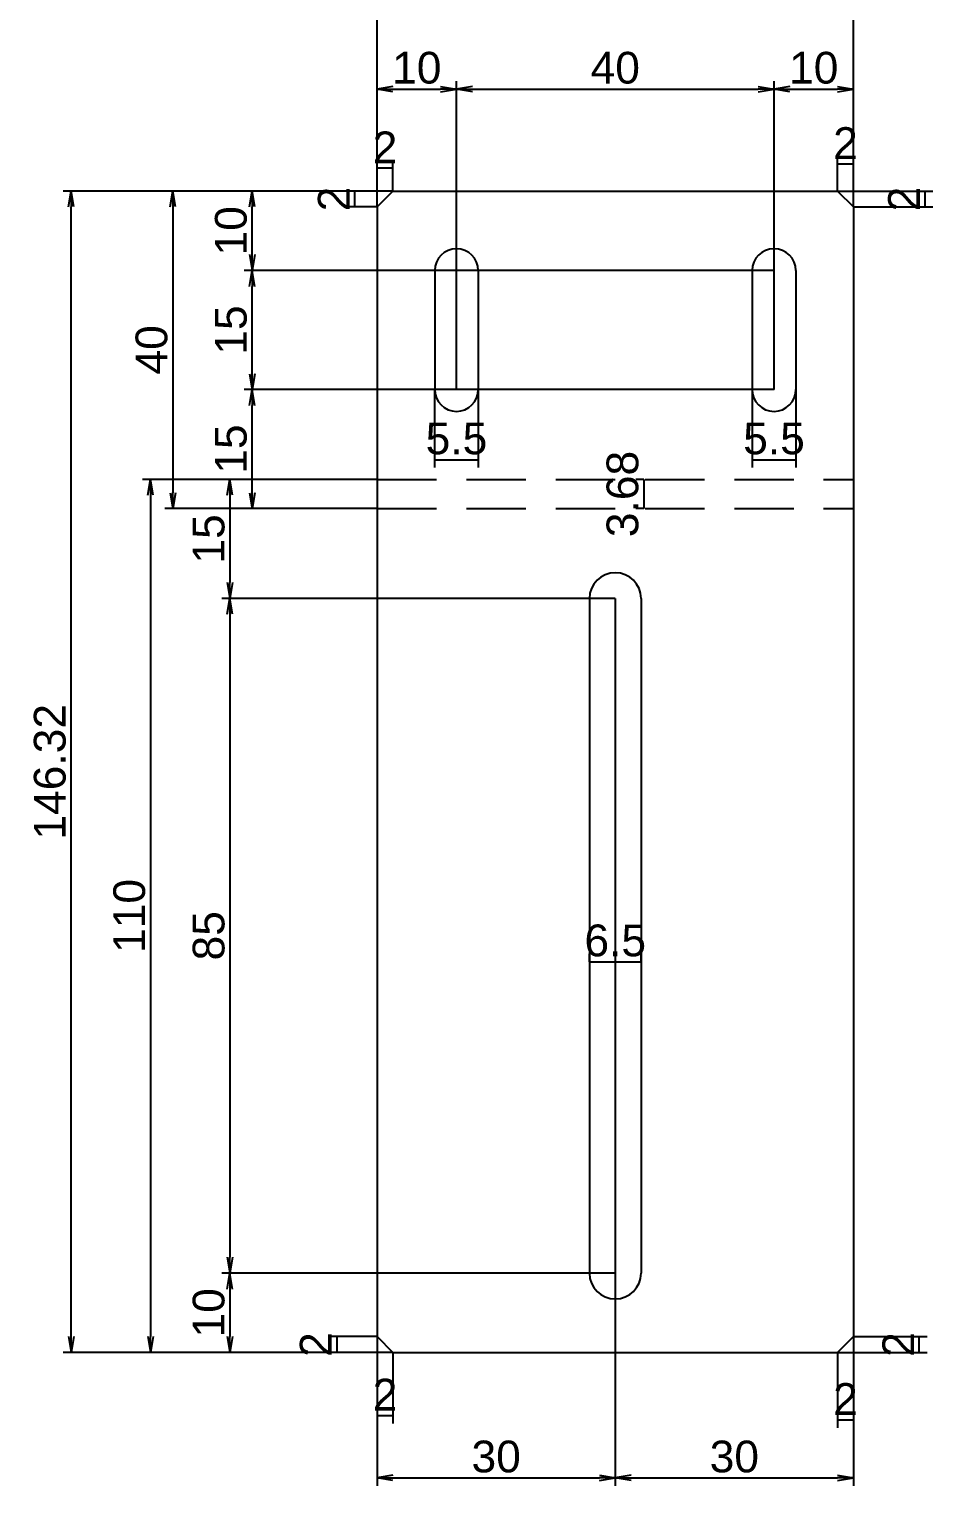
# Model space of a CAD drawing. Header units: inches. Extents: x -821 to 727, y -1701 to 746.
# Drawn here: x -99.1 to 14.7, y 392.7 to 576.3 of the extents above; entities that cross this region are included whole.
import ezdxf

# ---------------------------------------------------------------- set-up
doc = ezdxf.new("R2010")
doc.units = ezdxf.units.IN
doc.header["$LTSCALE"] = 15
doc.header["$MEASUREMENT"] = 0
doc.header["$PDMODE"] = 3
doc.header["$PDSIZE"] = 5
doc.linetypes.add('DASHED', pattern=[0.75, 0.5, -0.25])
doc.layers.add('DIM', color=5, linetype='Continuous', lineweight=13)
doc.styles.get("Standard").update_dxf_attribs({"font": 'arial.ttf'})
doc.dimstyles.new('DIM', dxfattribs={"dimscale": 1.5, "dimtxt": 4, "dimasz": 2, "dimexe": 1, "dimexo": 0, "dimtad": 1, "dimdsep": 46, "dimtxsty": 'Standard', "dimblk": 'OPEN', "dimcen": 0, "dimclrd": 5, "dimclre": 5, "dimclrt": 2, "dimazin": 2, "dimtfac": 1, "dimtix": 1, "dimtmove": 0, "dimatfit": 3, "dimldrblk": 'OPEN', "dimfxl": 1, "dimtolj": 1, "dimtzin": 0, "dimlwd": 25, "dimlwe": 25, "dimarcsym": 0})

# ---------------------------------------------------------------- blocks, each defined once
blk = doc.blocks.new('*D58')
at = {"layer": 'Defpoints', "color": 0, "transparency": 16777216}
for p in [(-55.26, 558.73), (-53.26, 555.85), (-55.26, 553.85)]:
    blk.add_point(p, dxfattribs=at)
at = {"layer": 'DIM', "color": 5, "lineweight": 25, "transparency": 16777216}
for p, q in [((-55.26, 553.85), (-55.26, 559.73)), ((-53.26, 558.73), (-55.26, 558.73)), ((-53.26, 555.85), (-53.26, 559.73))]:
    blk.add_line(p, q, dxfattribs=at)
at = {"layer": 'DIM', "color": 2, "transparency": 16777216, "insert": (-54.26, 561.36), "char_height": 4, "attachment_point": 5}
blk.add_mtext('\\A1;2', dxfattribs=at)
blk = doc.blocks.new('_Open')
at = {"color": 0, "linetype": 'Continuous', "lineweight": -2}
for p, q in [((-1, 0.167), (0, 0)), ((-1, -0.167), (0, 0)), ((0, 0), (-1, 0))]:
    blk.add_line(p, q, dxfattribs=at)
blk = doc.blocks.new('*D59')
at = {"layer": 'Defpoints', "color": 0, "transparency": 16777216}
for p in [(-53.26, 555.85), (-58.09, 553.85), (-55.26, 553.85)]:
    blk.add_point(p, dxfattribs=at)
at = {"layer": 'DIM', "color": 5, "lineweight": 25, "transparency": 16777216}
for p, q in [((-53.26, 555.85), (-59.09, 555.85)), ((-58.09, 555.85), (-58.09, 553.85)), ((-55.26, 553.85), (-59.09, 553.85))]:
    blk.add_line(p, q, dxfattribs=at)
at = {"layer": 'DIM', "color": 2, "transparency": 16777216, "insert": (-60.72, 554.85), "char_height": 4, "attachment_point": 5, "rotation": 90}
blk.add_mtext('\\A1;2', dxfattribs=at)
blk = doc.blocks.new('*D60')
at = {"layer": 'Defpoints', "color": 0, "transparency": 16777216}
for p in [(4.74, 559.27), (2.74, 555.85), (4.74, 553.85)]:
    blk.add_point(p, dxfattribs=at)
at = {"layer": 'DIM', "color": 5, "lineweight": 25, "transparency": 16777216}
for p, q in [((2.74, 555.85), (2.74, 560.27)), ((4.74, 553.85), (4.74, 560.27)), ((2.74, 559.27), (4.74, 559.27))]:
    blk.add_line(p, q, dxfattribs=at)
at = {"layer": 'DIM', "color": 2, "transparency": 16777216, "insert": (3.74, 561.9), "char_height": 4, "attachment_point": 5}
blk.add_mtext('\\A1;2', dxfattribs=at)
blk = doc.blocks.new('*D61')
at = {"layer": 'Defpoints', "color": 0, "transparency": 16777216}
for p in [(2.74, 555.85), (4.74, 553.85), (13.75, 553.85)]:
    blk.add_point(p, dxfattribs=at)
at = {"layer": 'DIM', "color": 5, "lineweight": 25, "transparency": 16777216}
for p, q in [((2.74, 555.85), (14.75, 555.85)), ((13.75, 555.85), (13.75, 553.85)), ((4.74, 553.85), (14.75, 553.85))]:
    blk.add_line(p, q, dxfattribs=at)
at = {"layer": 'DIM', "color": 2, "transparency": 16777216, "insert": (11.11, 554.85), "char_height": 4, "attachment_point": 5, "rotation": 90}
blk.add_mtext('\\A1;2', dxfattribs=at)
blk = doc.blocks.new('*D62')
at = {"layer": 'Defpoints', "color": 0, "transparency": 16777216}
for p in [(-48.01, 530.85), (-42.51, 530.85), (-42.51, 522.01)]:
    blk.add_point(p, dxfattribs=at)
at = {"layer": 'DIM', "color": 5, "lineweight": 25, "transparency": 16777216}
for p, q in [((-48.01, 530.85), (-48.01, 521.01)), ((-42.51, 530.85), (-42.51, 521.01)), ((-48.01, 522.01), (-42.51, 522.01))]:
    blk.add_line(p, q, dxfattribs=at)
at = {"layer": 'DIM', "color": 2, "transparency": 16777216, "insert": (-45.26, 524.67), "char_height": 4, "attachment_point": 5}
blk.add_mtext('\\A1;5.5', dxfattribs=at)
blk = doc.blocks.new('*D63')
at = {"layer": 'Defpoints', "color": 0, "transparency": 16777216}
for p in [(-8.01, 530.85), (-2.51, 530.85), (-2.51, 522.01)]:
    blk.add_point(p, dxfattribs=at)
at = {"layer": 'DIM', "color": 5, "lineweight": 25, "transparency": 16777216}
for p, q in [((-8.01, 530.85), (-8.01, 521.01)), ((-2.51, 530.85), (-2.51, 521.01)), ((-8.01, 522.01), (-2.51, 522.01))]:
    blk.add_line(p, q, dxfattribs=at)
at = {"layer": 'DIM', "color": 2, "transparency": 16777216, "insert": (-5.26, 524.67), "char_height": 4, "attachment_point": 5}
blk.add_mtext('\\A1;5.5', dxfattribs=at)
blk = doc.blocks.new('*D64')
at = {"layer": 'Defpoints', "color": 0, "transparency": 16777216}
for p in [(-70.99, 530.85), (-5.26, 530.85), (-55.26, 515.85)]:
    blk.add_point(p, dxfattribs=at)
at = {"layer": 'DIM', "color": 5, "lineweight": 25, "transparency": 16777216}
for p, q in [((-5.26, 530.85), (-71.99, 530.85)), ((-70.99, 517.85), (-70.99, 528.85)), ((-55.26, 515.85), (-71.99, 515.85))]:
    blk.add_line(p, q, dxfattribs=at)
at = {"layer": 'DIM', "color": 5, "lineweight": 25, "transparency": 16777216, "xscale": 2, "yscale": 2, "zscale": 2}
for p, rotation in [((-70.99, 530.85), 90), ((-70.99, 515.85), 270)]:
    blk.add_blockref('_Open', p, dxfattribs=dict(at, rotation=rotation))
at = {"layer": 'DIM', "color": 2, "transparency": 16777216, "insert": (-73.66, 523.35), "char_height": 4, "attachment_point": 5, "rotation": 90}
blk.add_mtext('\\A1;15', dxfattribs=at)
blk = doc.blocks.new('*D65')
at = {"layer": 'Defpoints', "color": 0, "transparency": 16777216}
for p in [(-70.99, 545.85), (-5.26, 545.85), (-5.26, 530.85)]:
    blk.add_point(p, dxfattribs=at)
at = {"layer": 'DIM', "color": 5, "lineweight": 25, "transparency": 16777216}
for p, q in [((-5.26, 545.85), (-71.99, 545.85)), ((-70.99, 532.85), (-70.99, 543.85)), ((-5.26, 530.85), (-71.99, 530.85))]:
    blk.add_line(p, q, dxfattribs=at)
at = {"layer": 'DIM', "color": 5, "lineweight": 25, "transparency": 16777216, "xscale": 2, "yscale": 2, "zscale": 2}
for p, rotation in [((-70.99, 545.85), 90), ((-70.99, 530.85), 270)]:
    blk.add_blockref('_Open', p, dxfattribs=dict(at, rotation=rotation))
at = {"layer": 'DIM', "color": 2, "transparency": 16777216, "insert": (-73.66, 538.35), "char_height": 4, "attachment_point": 5, "rotation": 90}
blk.add_mtext('\\A1;15', dxfattribs=at)
blk = doc.blocks.new('*D66')
at = {"layer": 'Defpoints', "color": 0, "transparency": 16777216}
for p in [(-70.99, 555.85), (-53.26, 555.85), (-5.26, 545.85)]:
    blk.add_point(p, dxfattribs=at)
at = {"layer": 'DIM', "color": 5, "lineweight": 25, "transparency": 16777216}
for p, q in [((-53.26, 555.85), (-71.99, 555.85)), ((-70.99, 547.85), (-70.99, 553.85)), ((-5.26, 545.85), (-71.99, 545.85))]:
    blk.add_line(p, q, dxfattribs=at)
at = {"layer": 'DIM', "color": 5, "lineweight": 25, "transparency": 16777216, "xscale": 2, "yscale": 2, "zscale": 2}
for p, rotation in [((-70.99, 555.85), 90), ((-70.99, 545.85), 270)]:
    blk.add_blockref('_Open', p, dxfattribs=dict(at, rotation=rotation))
at = {"layer": 'DIM', "color": 2, "transparency": 16777216, "insert": (-73.66, 550.85), "char_height": 4, "attachment_point": 5, "rotation": 90}
blk.add_mtext('\\A1;10', dxfattribs=at)
blk = doc.blocks.new('*D67')
at = {"layer": 'Defpoints', "color": 0, "transparency": 16777216}
for p in [(-53.26, 555.85), (-80.99, 515.85), (-55.26, 515.85)]:
    blk.add_point(p, dxfattribs=at)
at = {"layer": 'DIM', "color": 5, "lineweight": 25, "transparency": 16777216}
for p, q in [((-53.26, 555.85), (-81.99, 555.85)), ((-80.99, 553.85), (-80.99, 517.85)), ((-55.26, 515.85), (-81.99, 515.85))]:
    blk.add_line(p, q, dxfattribs=at)
at = {"layer": 'DIM', "color": 5, "lineweight": 25, "transparency": 16777216, "xscale": 2, "yscale": 2, "zscale": 2}
for p, rotation in [((-80.99, 555.85), 90), ((-80.99, 515.85), 270)]:
    blk.add_blockref('_Open', p, dxfattribs=dict(at, rotation=rotation))
at = {"layer": 'DIM', "color": 2, "transparency": 16777216, "insert": (-83.66, 535.85), "char_height": 4, "attachment_point": 5, "rotation": 90}
blk.add_mtext('\\A1;40', dxfattribs=at)
blk = doc.blocks.new('*D70')
at = {"layer": 'Defpoints', "color": 0, "transparency": 16777216}
for p in [(-45.26, 568.7), (-55.26, 553.85), (-45.26, 530.85)]:
    blk.add_point(p, dxfattribs=at)
at = {"layer": 'DIM', "color": 5, "lineweight": 25, "transparency": 16777216}
for p, q in [((-55.26, 553.85), (-55.26, 569.7)), ((-45.26, 530.85), (-45.26, 569.7)), ((-53.26, 568.7), (-47.26, 568.7))]:
    blk.add_line(p, q, dxfattribs=at)
at = {"layer": 'DIM', "color": 5, "lineweight": 25, "transparency": 16777216, "xscale": 2, "yscale": 2, "zscale": 2, "rotation": 180}
blk.add_blockref('_Open', (-55.26, 568.7), dxfattribs=at)
at = {"layer": 'DIM', "color": 5, "lineweight": 25, "transparency": 16777216, "xscale": 2, "yscale": 2, "zscale": 2}
blk.add_blockref('_Open', (-45.26, 568.7), dxfattribs=at)
at = {"layer": 'DIM', "color": 2, "transparency": 16777216, "insert": (-50.26, 571.37), "char_height": 4, "attachment_point": 5}
blk.add_mtext('\\A1;10', dxfattribs=at)
blk = doc.blocks.new('*D71')
at = {"layer": 'Defpoints', "color": 0, "transparency": 16777216}
for p in [(-5.26, 568.7), (-45.26, 530.85), (-5.26, 530.85)]:
    blk.add_point(p, dxfattribs=at)
at = {"layer": 'DIM', "color": 5, "lineweight": 25, "transparency": 16777216}
for p, q in [((-45.26, 530.85), (-45.26, 569.7)), ((-5.26, 530.85), (-5.26, 569.7)), ((-43.26, 568.7), (-7.26, 568.7))]:
    blk.add_line(p, q, dxfattribs=at)
at = {"layer": 'DIM', "color": 5, "lineweight": 25, "transparency": 16777216, "xscale": 2, "yscale": 2, "zscale": 2, "rotation": 180}
blk.add_blockref('_Open', (-45.26, 568.7), dxfattribs=at)
at = {"layer": 'DIM', "color": 5, "lineweight": 25, "transparency": 16777216, "xscale": 2, "yscale": 2, "zscale": 2}
blk.add_blockref('_Open', (-5.26, 568.7), dxfattribs=at)
at = {"layer": 'DIM', "color": 2, "transparency": 16777216, "insert": (-25.26, 571.37), "char_height": 4, "attachment_point": 5}
blk.add_mtext('\\A1;40', dxfattribs=at)
blk = doc.blocks.new('*D72')
at = {"layer": 'Defpoints', "color": 0, "transparency": 16777216}
for p in [(4.74, 568.7), (4.74, 553.85), (-5.26, 530.85)]:
    blk.add_point(p, dxfattribs=at)
at = {"layer": 'DIM', "color": 5, "lineweight": 25, "transparency": 16777216}
for p, q in [((-5.26, 530.85), (-5.26, 569.7)), ((4.74, 553.85), (4.74, 569.7)), ((-3.26, 568.7), (2.74, 568.7))]:
    blk.add_line(p, q, dxfattribs=at)
at = {"layer": 'DIM', "color": 5, "lineweight": 25, "transparency": 16777216, "xscale": 2, "yscale": 2, "zscale": 2, "rotation": 180}
blk.add_blockref('_Open', (-5.26, 568.7), dxfattribs=at)
at = {"layer": 'DIM', "color": 5, "lineweight": 25, "transparency": 16777216, "xscale": 2, "yscale": 2, "zscale": 2}
blk.add_blockref('_Open', (4.74, 568.7), dxfattribs=at)
at = {"layer": 'DIM', "color": 2, "transparency": 16777216, "insert": (-0.26, 571.37), "char_height": 4, "attachment_point": 5}
blk.add_mtext('\\A1;10', dxfattribs=at)
blk = doc.blocks.new('*D73')
at = {"layer": 'Defpoints', "color": 0, "transparency": 16777216}
for p in [(-55.26, 578.7), (-55.26, 553.85), (4.74, 553.85)]:
    blk.add_point(p, dxfattribs=at)
at = {"layer": 'DIM', "color": 5, "lineweight": 25, "transparency": 16777216}
for p, q in [((-55.26, 553.85), (-55.26, 579.7)), ((2.74, 578.7), (-53.26, 578.7)), ((4.74, 553.85), (4.74, 579.7))]:
    blk.add_line(p, q, dxfattribs=at)
at = {"layer": 'DIM', "color": 5, "lineweight": 25, "transparency": 16777216, "xscale": 2, "yscale": 2, "zscale": 2, "rotation": 180}
blk.add_blockref('_Open', (-55.26, 578.7), dxfattribs=at)
at = {"layer": 'DIM', "color": 5, "lineweight": 25, "transparency": 16777216, "xscale": 2, "yscale": 2, "zscale": 2}
blk.add_blockref('_Open', (4.74, 578.7), dxfattribs=at)
at = {"layer": 'DIM', "color": 2, "transparency": 16777216, "insert": (-25.26, 581.37), "char_height": 4, "attachment_point": 5}
blk.add_mtext('\\A1;60', dxfattribs=at)
blk = doc.blocks.new('*D76')
at = {"layer": 'Defpoints', "color": 0, "transparency": 16777216}
for p in [(-55.26, 411.53), (-53.26, 409.53), (-53.26, 401.59)]:
    blk.add_point(p, dxfattribs=at)
at = {"layer": 'DIM', "color": 5, "lineweight": 25, "transparency": 16777216}
for p, q in [((-55.26, 411.53), (-55.26, 400.59)), ((-53.26, 409.53), (-53.26, 400.59)), ((-55.26, 401.59), (-53.26, 401.59))]:
    blk.add_line(p, q, dxfattribs=at)
at = {"layer": 'DIM', "color": 2, "transparency": 16777216, "insert": (-54.26, 404.22), "char_height": 4, "attachment_point": 5}
blk.add_mtext('\\A1;2', dxfattribs=at)
blk = doc.blocks.new('*D77')
at = {"layer": 'Defpoints', "color": 0, "transparency": 16777216}
for p in [(-55.26, 411.53), (-60.35, 409.53), (-53.26, 409.53)]:
    blk.add_point(p, dxfattribs=at)
at = {"layer": 'DIM', "color": 5, "lineweight": 25, "transparency": 16777216}
for p, q in [((-55.26, 411.53), (-61.35, 411.53)), ((-60.35, 411.53), (-60.35, 409.53)), ((-53.26, 409.53), (-61.35, 409.53))]:
    blk.add_line(p, q, dxfattribs=at)
at = {"layer": 'DIM', "color": 2, "transparency": 16777216, "insert": (-62.99, 410.53), "char_height": 4, "attachment_point": 5, "rotation": 90}
blk.add_mtext('\\A1;2', dxfattribs=at)
blk = doc.blocks.new('*D78')
at = {"layer": 'Defpoints', "color": 0, "transparency": 16777216}
for p in [(4.74, 411.53), (2.74, 409.53), (4.74, 401.04)]:
    blk.add_point(p, dxfattribs=at)
at = {"layer": 'DIM', "color": 5, "lineweight": 25, "transparency": 16777216}
for p, q in [((4.74, 411.53), (4.74, 400.04)), ((2.74, 409.53), (2.74, 400.04)), ((2.74, 401.04), (4.74, 401.04))]:
    blk.add_line(p, q, dxfattribs=at)
at = {"layer": 'DIM', "color": 2, "transparency": 16777216, "insert": (3.74, 403.67), "char_height": 4, "attachment_point": 5}
blk.add_mtext('\\A1;2', dxfattribs=at)
blk = doc.blocks.new('*D79')
at = {"layer": 'Defpoints', "color": 0, "transparency": 16777216}
for p in [(4.74, 411.53), (13.02, 411.53), (2.74, 409.53)]:
    blk.add_point(p, dxfattribs=at)
at = {"layer": 'DIM', "color": 5, "lineweight": 25, "transparency": 16777216}
for p, q in [((4.74, 411.53), (14.02, 411.53)), ((13.02, 409.53), (13.02, 411.53)), ((2.74, 409.53), (14.02, 409.53))]:
    blk.add_line(p, q, dxfattribs=at)
at = {"layer": 'DIM', "color": 2, "transparency": 16777216, "insert": (10.39, 410.53), "char_height": 4, "attachment_point": 5, "rotation": 90}
blk.add_mtext('\\A1;2', dxfattribs=at)
blk = doc.blocks.new('*D80')
at = {"layer": 'Defpoints', "color": 0, "transparency": 16777216}
for p in [(-21.67, 519.53), (-21.67, 515.85), (-21.67, 515.85)]:
    blk.add_point(p, dxfattribs=at)
at = {"layer": 'DIM', "color": 5, "lineweight": 25, "transparency": 16777216}
for p, q in [((-21.67, 519.53), (-22.67, 519.53)), ((-21.67, 519.53), (-21.67, 515.85)), ((-21.67, 515.85), (-22.67, 515.85))]:
    blk.add_line(p, q, dxfattribs=at)
at = {"layer": 'DIM', "color": 2, "transparency": 16777216, "insert": (-24.33, 517.69), "char_height": 4, "attachment_point": 5, "rotation": 90}
blk.add_mtext('\\A1;3.68', dxfattribs=at)
blk = doc.blocks.new('*D81')
at = {"layer": 'Defpoints', "color": 0, "transparency": 16777216}
for p in [(-55.26, 519.53), (-73.8, 504.53), (-25.26, 504.53)]:
    blk.add_point(p, dxfattribs=at)
at = {"layer": 'DIM', "color": 5, "lineweight": 25, "transparency": 16777216}
for p, q in [((-55.26, 519.53), (-74.8, 519.53)), ((-73.8, 517.53), (-73.8, 506.53)), ((-25.26, 504.53), (-74.8, 504.53))]:
    blk.add_line(p, q, dxfattribs=at)
at = {"layer": 'DIM', "color": 5, "lineweight": 25, "transparency": 16777216, "xscale": 2, "yscale": 2, "zscale": 2}
for p, rotation in [((-73.8, 519.53), 90), ((-73.8, 504.53), 270)]:
    blk.add_blockref('_Open', p, dxfattribs=dict(at, rotation=rotation))
at = {"layer": 'DIM', "color": 2, "transparency": 16777216, "insert": (-76.46, 512.03), "char_height": 4, "attachment_point": 5, "rotation": 90}
blk.add_mtext('\\A1;15', dxfattribs=at)
blk = doc.blocks.new('*D82')
at = {"layer": 'Defpoints', "color": 0, "transparency": 16777216}
for p in [(-25.26, 504.53), (-73.8, 419.53), (-25.26, 419.53)]:
    blk.add_point(p, dxfattribs=at)
at = {"layer": 'DIM', "color": 5, "lineweight": 25, "transparency": 16777216}
for p, q in [((-25.26, 504.53), (-74.8, 504.53)), ((-73.8, 502.53), (-73.8, 421.53)), ((-25.26, 419.53), (-74.8, 419.53))]:
    blk.add_line(p, q, dxfattribs=at)
at = {"layer": 'DIM', "color": 5, "lineweight": 25, "transparency": 16777216, "xscale": 2, "yscale": 2, "zscale": 2}
for p, rotation in [((-73.8, 504.53), 90), ((-73.8, 419.53), 270)]:
    blk.add_blockref('_Open', p, dxfattribs=dict(at, rotation=rotation))
at = {"layer": 'DIM', "color": 2, "transparency": 16777216, "insert": (-76.46, 462.03), "char_height": 4, "attachment_point": 5, "rotation": 90}
blk.add_mtext('\\A1;85', dxfattribs=at)
blk = doc.blocks.new('*D83')
at = {"layer": 'Defpoints', "color": 0, "transparency": 16777216}
for p in [(-25.26, 419.53), (-73.8, 409.53), (-53.26, 409.53)]:
    blk.add_point(p, dxfattribs=at)
at = {"layer": 'DIM', "color": 5, "lineweight": 25, "transparency": 16777216}
for p, q in [((-25.26, 419.53), (-74.8, 419.53)), ((-73.8, 417.53), (-73.8, 411.53)), ((-53.26, 409.53), (-74.8, 409.53))]:
    blk.add_line(p, q, dxfattribs=at)
at = {"layer": 'DIM', "color": 5, "lineweight": 25, "transparency": 16777216, "xscale": 2, "yscale": 2, "zscale": 2}
for p, rotation in [((-73.8, 419.53), 90), ((-73.8, 409.53), 270)]:
    blk.add_blockref('_Open', p, dxfattribs=dict(at, rotation=rotation))
at = {"layer": 'DIM', "color": 2, "transparency": 16777216, "insert": (-76.46, 414.53), "char_height": 4, "attachment_point": 5, "rotation": 90}
blk.add_mtext('\\A1;10', dxfattribs=at)
blk = doc.blocks.new('*D84')
at = {"layer": 'Defpoints', "color": 0, "transparency": 16777216}
for p in [(-55.26, 519.53), (-83.8, 409.53), (-53.26, 409.53)]:
    blk.add_point(p, dxfattribs=at)
at = {"layer": 'DIM', "color": 5, "lineweight": 25, "transparency": 16777216}
for p, q in [((-55.26, 519.53), (-84.8, 519.53)), ((-83.8, 517.53), (-83.8, 411.53)), ((-53.26, 409.53), (-84.8, 409.53))]:
    blk.add_line(p, q, dxfattribs=at)
at = {"layer": 'DIM', "color": 5, "lineweight": 25, "transparency": 16777216, "xscale": 2, "yscale": 2, "zscale": 2}
for p, rotation in [((-83.8, 519.53), 90), ((-83.8, 409.53), 270)]:
    blk.add_blockref('_Open', p, dxfattribs=dict(at, rotation=rotation))
at = {"layer": 'DIM', "color": 2, "transparency": 16777216, "insert": (-86.46, 464.53), "char_height": 4, "attachment_point": 5, "rotation": 90}
blk.add_mtext('\\A1;110', dxfattribs=at)
blk = doc.blocks.new('*D85')
at = {"layer": 'Defpoints', "color": 0, "transparency": 16777216}
for p in [(-93.8, 555.85), (-53.26, 555.85), (-53.26, 409.53)]:
    blk.add_point(p, dxfattribs=at)
at = {"layer": 'DIM', "color": 5, "lineweight": 25, "transparency": 16777216}
for p, q in [((-53.26, 555.85), (-94.8, 555.85)), ((-93.8, 411.53), (-93.8, 553.85)), ((-53.26, 409.53), (-94.8, 409.53))]:
    blk.add_line(p, q, dxfattribs=at)
at = {"layer": 'DIM', "color": 5, "lineweight": 25, "transparency": 16777216, "xscale": 2, "yscale": 2, "zscale": 2}
for p, rotation in [((-93.8, 555.85), 90), ((-93.8, 409.53), 270)]:
    blk.add_blockref('_Open', p, dxfattribs=dict(at, rotation=rotation))
at = {"layer": 'DIM', "color": 2, "transparency": 16777216, "insert": (-96.47, 482.69), "char_height": 4, "attachment_point": 5, "rotation": 90}
blk.add_mtext('\\A1;146.32', dxfattribs=at)
blk = doc.blocks.new('*D86')
at = {"layer": 'Defpoints', "color": 0, "transparency": 16777216}
for p in [(-25.26, 504.53), (-55.26, 411.53), (-25.26, 393.73)]:
    blk.add_point(p, dxfattribs=at)
at = {"layer": 'DIM', "color": 5, "lineweight": 25, "transparency": 16777216}
for p, q in [((-25.26, 504.53), (-25.26, 392.73)), ((-55.26, 411.53), (-55.26, 392.73)), ((-53.26, 393.73), (-27.26, 393.73))]:
    blk.add_line(p, q, dxfattribs=at)
at = {"layer": 'DIM', "color": 5, "lineweight": 25, "transparency": 16777216, "xscale": 2, "yscale": 2, "zscale": 2, "rotation": 180}
blk.add_blockref('_Open', (-55.26, 393.73), dxfattribs=at)
at = {"layer": 'DIM', "color": 5, "lineweight": 25, "transparency": 16777216, "xscale": 2, "yscale": 2, "zscale": 2}
blk.add_blockref('_Open', (-25.26, 393.73), dxfattribs=at)
at = {"layer": 'DIM', "color": 2, "transparency": 16777216, "insert": (-40.26, 396.4), "char_height": 4, "attachment_point": 5}
blk.add_mtext('\\A1;30', dxfattribs=at)
blk = doc.blocks.new('*D87')
at = {"layer": 'Defpoints', "color": 0, "transparency": 16777216}
for p in [(-25.26, 504.53), (4.74, 411.53), (4.74, 393.73)]:
    blk.add_point(p, dxfattribs=at)
at = {"layer": 'DIM', "color": 5, "lineweight": 25, "transparency": 16777216}
for p, q in [((-25.26, 504.53), (-25.26, 392.73)), ((4.74, 411.53), (4.74, 392.73)), ((-23.26, 393.73), (2.74, 393.73))]:
    blk.add_line(p, q, dxfattribs=at)
at = {"layer": 'DIM', "color": 5, "lineweight": 25, "transparency": 16777216, "xscale": 2, "yscale": 2, "zscale": 2, "rotation": 180}
blk.add_blockref('_Open', (-25.26, 393.73), dxfattribs=at)
at = {"layer": 'DIM', "color": 5, "lineweight": 25, "transparency": 16777216, "xscale": 2, "yscale": 2, "zscale": 2}
blk.add_blockref('_Open', (4.74, 393.73), dxfattribs=at)
at = {"layer": 'DIM', "color": 2, "transparency": 16777216, "insert": (-10.26, 396.4), "char_height": 4, "attachment_point": 5}
blk.add_mtext('\\A1;30', dxfattribs=at)
blk = doc.blocks.new('*D88')
at = {"layer": 'Defpoints', "color": 0, "transparency": 16777216}
for p in [(-28.51, 458.76), (-22.01, 458.76), (-22.01, 458.76)]:
    blk.add_point(p, dxfattribs=at)
at = {"layer": 'DIM', "color": 5, "lineweight": 25, "transparency": 16777216}
for p, q in [((-28.51, 458.76), (-28.51, 459.76)), ((-22.01, 458.76), (-22.01, 459.76)), ((-28.51, 458.76), (-22.01, 458.76))]:
    blk.add_line(p, q, dxfattribs=at)
at = {"layer": 'DIM', "color": 2, "transparency": 16777216, "insert": (-25.26, 461.42), "char_height": 4, "attachment_point": 5}
blk.add_mtext('\\A1;6.5', dxfattribs=at)

msp = doc.modelspace()

# ---------------------------------------------------------------- linework, layer by layer
for p, q in [((-53.258, 555.849), (-55.258, 553.849)), ((-53.258, 555.849), (2.742, 555.849)), ((2.742, 555.849), (4.742, 553.849)), ((-55.258, 553.849), (-55.258, 411.529)), ((4.742, 553.849), (4.742, 411.529)), ((-48.008, 545.849), (-48.008, 530.849)), ((-42.508, 545.849), (-42.508, 530.849)), ((-8.008, 545.849), (-8.008, 530.849)), ((-2.508, 545.849), (-2.508, 530.849)), ((-28.508, 504.529), (-28.508, 419.529)), ((-22.008, 504.529), (-22.008, 419.529)), ((-55.258, 411.529), (-53.258, 409.529)), ((2.742, 409.529), (4.742, 411.529)), ((-53.258, 409.529), (2.742, 409.529))]:
    msp.add_line(p, q)
at = {"linetype": 'DASHED'}
for p, q in [((-55.258, 519.529), (4.742, 519.529)), ((-55.258, 515.849), (4.742, 515.849))]:
    msp.add_line(p, q, dxfattribs=at)
for centre, radius, start, end in [((-45.258, 545.849), 2.75, 0, 180), ((-5.258, 545.849), 2.75, 0, 180), ((-45.258, 530.849), 2.75, 180, 0), ((-5.258, 530.849), 2.75, 180, 0), ((-25.258, 504.529), 3.25, 0, 180), ((-25.258, 419.529), 3.25, 180, 0)]:
    msp.add_arc(centre, radius, start, end)

# ---------------------------------------------------------------- dimensions: what is measured, and where the dimension line sits
at = {"layer": 'DIM'}
for base, p1, p2, override, picture, middle in [((-55.258, 578.704), (4.742, 553.849), (-55.258, 553.849), {"dimscale": 1, "dimtmove": 1}, '*D73', (-25.258, 581.371)), ((-45.258, 568.704), (-55.258, 553.849), (-45.258, 530.849), {"dimscale": 1}, '*D70', (-50.258, 571.371)), ((-5.258, 568.704), (-45.258, 530.849), (-5.258, 530.849), {"dimscale": 1, "dimtmove": 1}, '*D71', (-25.258, 571.371)), ((4.742, 568.704), (-5.258, 530.849), (4.742, 553.849), {"dimscale": 1, "dimtmove": 1}, '*D72', (-0.258, 571.371)), ((-55.258, 558.726), (-53.258, 555.849), (-55.258, 553.849), {"dimscale": 1}, '*D58', (-54.258, 561.359)), ((4.742, 559.271), (2.742, 555.849), (4.742, 553.849), {"dimscale": 1}, '*D60', (3.742, 561.904)), ((-42.508, 522.011), (-48.008, 530.849), (-42.508, 530.849), {"dimscale": 1}, '*D62', (-45.258, 524.67)), ((-2.508, 522.011), (-8.008, 530.849), (-2.508, 530.849), {"dimscale": 1}, '*D63', (-5.258, 524.67)), ((-25.258, 393.728), (-55.258, 411.529), (-25.258, 504.529), {"dimscale": 1}, '*D86', (-40.258, 396.396)), ((4.742, 393.728), (-25.258, 504.529), (4.742, 411.529), {"dimscale": 1, "dimtmove": 1}, '*D87', (-10.258, 396.396)), ((-22.008, 458.757), (-28.508, 458.757), (-22.008, 458.757), {"dimscale": 1}, '*D88', (-25.258, 461.424)), ((-53.258, 401.591), (-55.258, 411.529), (-53.258, 409.529), {"dimscale": 1}, '*D76', (-54.258, 404.224)), ((4.742, 401.036), (2.742, 409.529), (4.742, 411.529), {"dimscale": 1}, '*D78', (3.742, 403.669))]:
    dim = msp.add_linear_dim(base=base, p1=p1, p2=p2, dimstyle='DIM', override=override, dxfattribs=at)
    dim.commit()
    dim.dimension.update_dxf_attribs({"geometry": picture, "text_midpoint": middle})
for base, p1, p2, override, picture, middle in [((-58.089, 553.849), (-53.258, 555.849), (-55.258, 553.849), {"dimscale": 1}, '*D59', (-60.722, 554.849)), ((13.747, 553.849), (2.742, 555.849), (4.742, 553.849), {"dimscale": 1}, '*D61', (11.114, 554.849)), ((-93.797, 555.849), (-53.258, 409.529), (-53.258, 555.849), {"dimscale": 1}, '*D85', (-96.466, 482.689)), ((-80.99, 515.849), (-53.258, 555.849), (-55.258, 515.849), {"dimscale": 1, "dimtmove": 1}, '*D67', (-83.657, 535.849)), ((-70.99, 555.849), (-5.258, 545.849), (-53.258, 555.849), {"dimscale": 1, "dimtmove": 1}, '*D66', (-73.657, 550.849)), ((-70.99, 545.849), (-5.258, 530.849), (-5.258, 545.849), {"dimscale": 1, "dimtmove": 1}, '*D65', (-73.657, 538.349)), ((-70.99, 530.849), (-55.258, 515.849), (-5.258, 530.849), {"dimscale": 1}, '*D64', (-73.657, 523.349)), ((-21.666, 515.849), (-21.666, 519.529), (-21.666, 515.849), {"dimscale": 1}, '*D80', (-24.334, 517.689)), ((-83.797, 409.529), (-55.258, 519.529), (-53.258, 409.529), {"dimscale": 1}, '*D84', (-86.465, 464.529)), ((-73.797, 504.529), (-55.258, 519.529), (-25.258, 504.529), {"dimscale": 1}, '*D81', (-76.465, 512.029)), ((-73.797, 419.529), (-25.258, 504.529), (-25.258, 419.529), {"dimscale": 1, "dimtmove": 1}, '*D82', (-76.465, 462.029)), ((-73.797, 409.529), (-25.258, 419.529), (-53.258, 409.529), {"dimscale": 1, "dimtmove": 1}, '*D83', (-76.465, 414.529)), ((-60.353, 409.529), (-55.258, 411.529), (-53.258, 409.529), {"dimscale": 1}, '*D77', (-62.986, 410.529)), ((13.021, 411.529), (2.742, 409.529), (4.742, 411.529), {"dimscale": 1}, '*D79', (10.388, 410.529))]:
    dim = msp.add_linear_dim(base=base, p1=p1, p2=p2, angle=90, dimstyle='DIM', override=override, dxfattribs=at)
    dim.commit()
    dim.dimension.update_dxf_attribs({"geometry": picture, "text_midpoint": middle})

doc.saveas('drawing.dxf')
